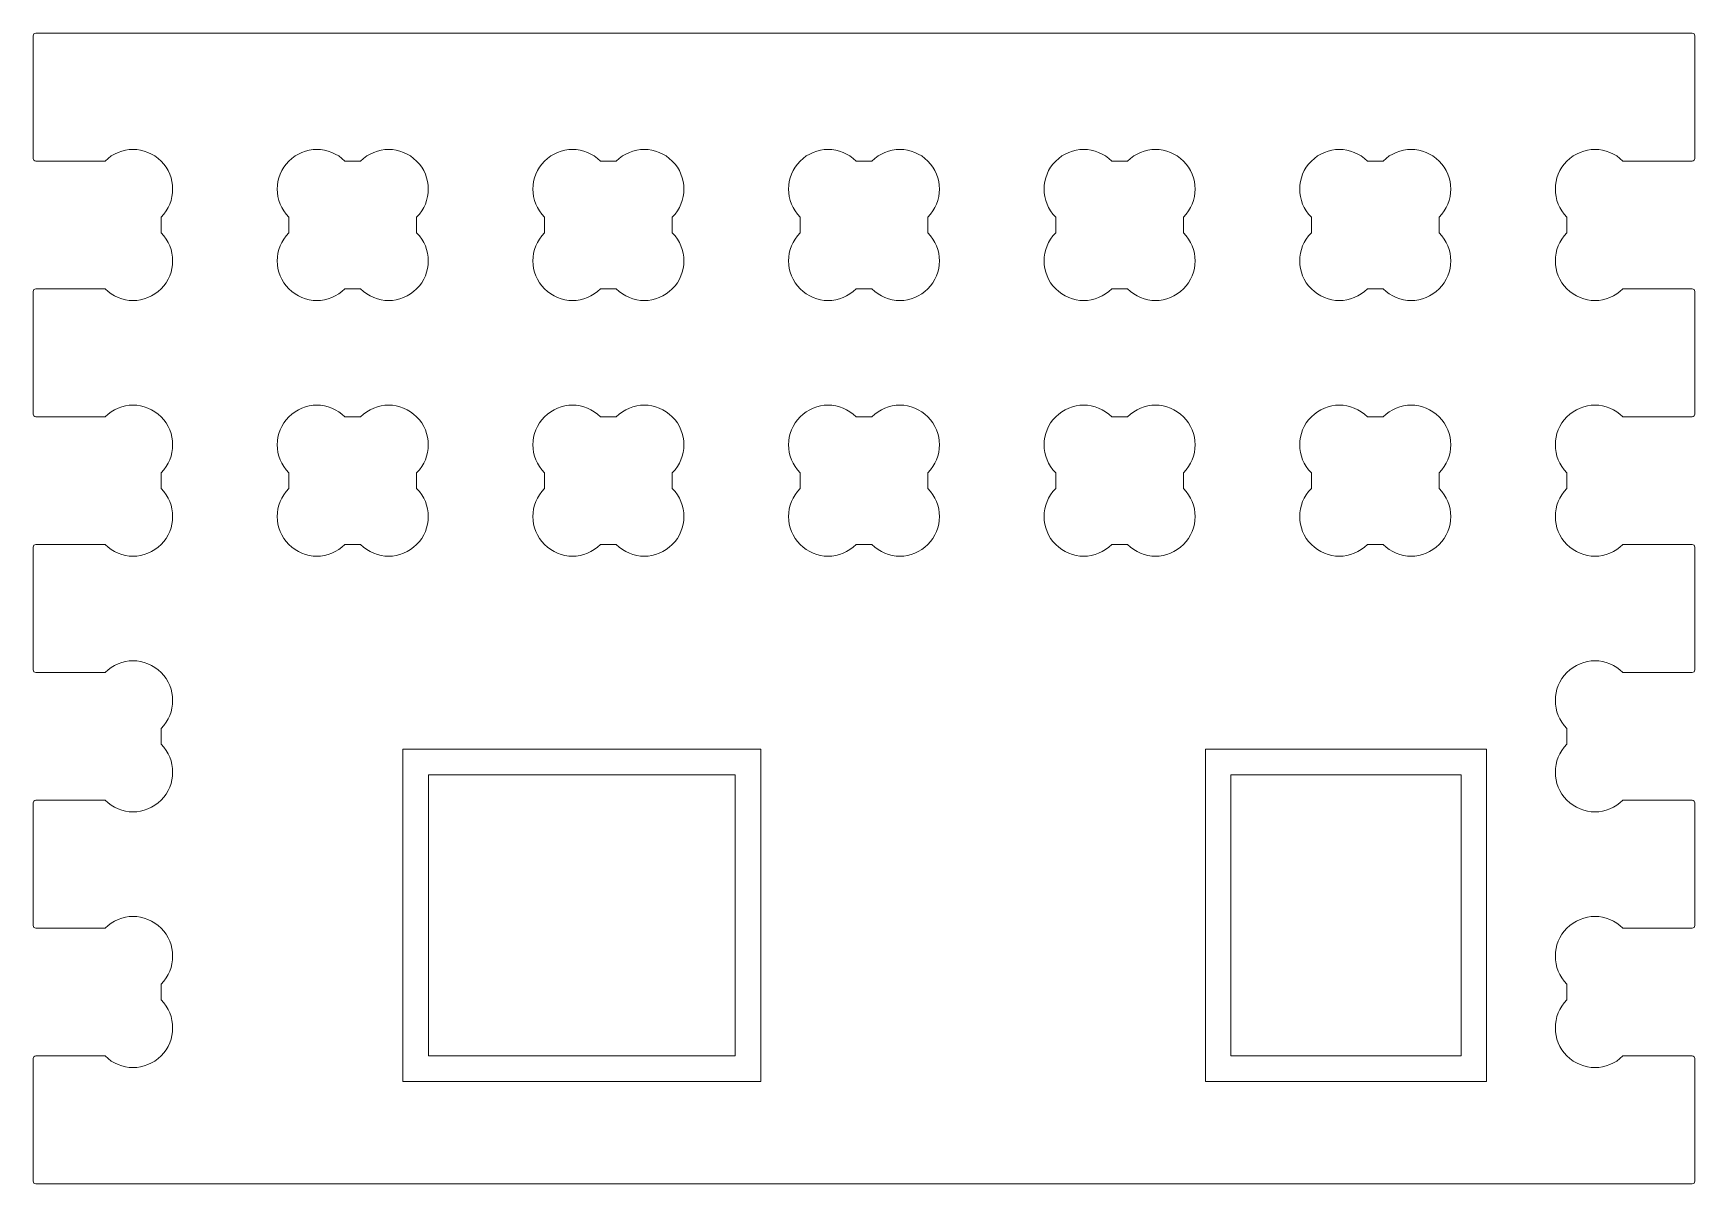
# Model space of a CAD drawing. Header units: millimetres. Extents: x -32.5 to 32.5, y -22.5 to 22.5.
import ezdxf

# ---------------------------------------------------------------- set-up
doc = ezdxf.new("R2010")
doc.units = ezdxf.units.MM
doc.linetypes.add('ACAD_ISO02W100', pattern=[15, 12, -3])
doc.layers.get('0').update_dxf_attribs({"lineweight": 0})
doc.layers.add('dimensions', color=30, linetype='ACAD_ISO02W100', lineweight=0)
doc.layers.add('holes', color=1, linetype='Continuous', lineweight=0)

msp = doc.modelspace()

# ---------------------------------------------------------------- linework, layer by layer
for p, q in [((-32.5, 17.6), (-32.5, 22.4)), ((-32.4, 22.5), (29.692, 22.5)), ((29.692, 22.5), (32.4, 22.5)), ((32.5, 22.4), (32.5, 17.6)), ((-29.692, 17.5), (-32.4, 17.5)), ((32.4, 17.5), (29.692, 17.5)), ((-27.5, 14.692), (-27.5, 15.308)), ((27.5, 15.308), (27.5, 14.692)), ((-32.5, 7.6), (-32.5, 12.4)), ((-32.4, 12.5), (-29.692, 12.5)), ((29.692, 12.5), (32.4, 12.5)), ((32.5, 12.4), (32.5, 7.6)), ((-29.692, 7.5), (-32.4, 7.5)), ((32.4, 7.5), (29.692, 7.5)), ((-27.5, 4.692), (-27.5, 5.308)), ((27.5, 5.308), (27.5, 4.692)), ((-32.5, -2.4), (-32.5, 2.4)), ((-32.4, 2.5), (-29.692, 2.5)), ((29.692, 2.5), (32.4, 2.5)), ((32.5, 2.4), (32.5, -2.4)), ((-29.692, -2.5), (-32.4, -2.5)), ((32.4, -2.5), (29.692, -2.5)), ((-27.5, -5.308), (-27.5, -4.692)), ((27.5, -4.692), (27.5, -5.308)), ((-32.5, -12.4), (-32.5, -7.6)), ((-32.4, -7.5), (-29.692, -7.5)), ((29.692, -7.5), (32.4, -7.5)), ((32.5, -7.6), (32.5, -12.4)), ((-29.692, -12.5), (-32.4, -12.5)), ((32.4, -12.5), (29.692, -12.5)), ((-27.5, -15.308), (-27.5, -14.692)), ((27.5, -14.692), (27.5, -15.308)), ((-32.4, -17.5), (-29.692, -17.5)), ((29.692, -17.5), (32.4, -17.5)), ((-32.5, -22.4), (-32.5, -17.6)), ((32.5, -17.6), (32.5, -22.4)), ((29.692, -22.5), (-32.4, -22.5)), ((32.4, -22.5), (29.692, -22.5))]:
    msp.add_line(p, q)
for centre, radius, start, end in [((-32.4, 22.4), 0.1, 90, 180), ((32.4, 22.4), 0.1, 0, 90), ((-32.4, 17.6), 0.1, 180, 270), ((-28.596, 16.404), 1.55, 315, 135), ((28.596, 16.404), 1.55, 45, 225), ((32.4, 17.6), 0.1, 270, 0), ((-28.596, 13.596), 1.55, 225, 45), ((28.596, 13.596), 1.55, 135, 315), ((-32.4, 12.4), 0.1, 90, 180), ((32.4, 12.4), 0.1, 0, 90), ((-28.596, 6.404), 1.55, 315, 135), ((28.596, 6.404), 1.55, 45, 225), ((-32.4, 7.6), 0.1, 180, 270), ((32.4, 7.6), 0.1, 270, 0), ((-28.596, 3.596), 1.55, 225, 45), ((28.596, 3.596), 1.55, 135, 315), ((-32.4, 2.4), 0.1, 90, 180), ((32.4, 2.4), 0.1, 0, 90), ((-32.4, -2.4), 0.1, 180, 270), ((-28.596, -3.596), 1.55, 315, 135), ((28.596, -3.596), 1.55, 45, 225), ((32.4, -2.4), 0.1, 270, 0), ((-28.596, -6.404), 1.55, 225, 45), ((28.596, -6.404), 1.55, 135, 315), ((-32.4, -7.6), 0.1, 90, 180), ((32.4, -7.6), 0.1, 0, 90), ((-28.596, -13.596), 1.55, 315, 135), ((28.596, -13.596), 1.55, 45, 225), ((-32.4, -12.4), 0.1, 180, 270), ((32.4, -12.4), 0.1, 270, 0), ((-28.596, -16.404), 1.55, 225, 45), ((28.596, -16.404), 1.55, 135, 315), ((-32.4, -17.6), 0.1, 90, 180), ((32.4, -17.6), 0.1, 0, 90), ((-32.4, -22.4), 0.1, 180, 270), ((32.4, -22.4), 0.1, 270, 0)]:
    msp.add_arc(centre, radius, start, end)
at = {"layer": 'dimensions'}
for p, q in [((-5.042, -6.5), (-17.042, -6.5)), ((-17.042, -6.5), (-17.042, -17.5)), ((-5.042, -17.5), (-5.042, -6.5)), ((23.356, -6.5), (14.356, -6.5)), ((14.356, -6.5), (14.356, -17.5)), ((23.356, -17.5), (23.356, -6.5)), ((-17.042, -17.5), (-5.042, -17.5)), ((14.356, -17.5), (23.356, -17.5))]:
    msp.add_line(p, q, dxfattribs=at)
at = {"layer": 'holes'}
for p, q in [((-19.692, 17.5), (-20.308, 17.5)), ((-9.692, 17.5), (-10.308, 17.5)), ((0.308, 17.5), (-0.308, 17.5)), ((10.308, 17.5), (9.692, 17.5)), ((20.308, 17.5), (19.692, 17.5)), ((-22.5, 15.308), (-22.5, 14.692)), ((-17.5, 14.692), (-17.5, 15.308)), ((-12.5, 15.308), (-12.5, 14.692)), ((-7.5, 14.692), (-7.5, 15.308)), ((-2.5, 15.308), (-2.5, 14.692)), ((2.5, 14.692), (2.5, 15.308)), ((7.5, 15.308), (7.5, 14.692)), ((12.5, 14.692), (12.5, 15.308)), ((17.5, 15.308), (17.5, 14.692)), ((22.5, 14.692), (22.5, 15.308)), ((-20.308, 12.5), (-19.692, 12.5)), ((-10.308, 12.5), (-9.692, 12.5)), ((-0.308, 12.5), (0.308, 12.5)), ((9.692, 12.5), (10.308, 12.5)), ((19.692, 12.5), (20.308, 12.5)), ((-19.692, 7.5), (-20.308, 7.5)), ((-9.692, 7.5), (-10.308, 7.5)), ((0.308, 7.5), (-0.308, 7.5)), ((10.308, 7.5), (9.692, 7.5)), ((20.308, 7.5), (19.692, 7.5)), ((-22.5, 5.308), (-22.5, 4.692)), ((-17.5, 4.692), (-17.5, 5.308)), ((-12.5, 5.308), (-12.5, 4.692)), ((-7.5, 4.692), (-7.5, 5.308)), ((-2.5, 5.308), (-2.5, 4.692)), ((2.5, 4.692), (2.5, 5.308)), ((7.5, 5.308), (7.5, 4.692)), ((12.5, 4.692), (12.5, 5.308)), ((17.5, 5.308), (17.5, 4.692)), ((22.5, 4.692), (22.5, 5.308)), ((-20.308, 2.5), (-19.692, 2.5)), ((-10.308, 2.5), (-9.692, 2.5)), ((-0.308, 2.5), (0.308, 2.5)), ((9.692, 2.5), (10.308, 2.5)), ((19.692, 2.5), (20.308, 2.5)), ((-4.042, -5.5), (-18.042, -5.5)), ((-18.042, -5.5), (-18.042, -18.5)), ((-4.042, -18.5), (-4.042, -5.5)), ((24.356, -5.5), (13.356, -5.5)), ((13.356, -5.5), (13.356, -18.5)), ((24.356, -18.5), (24.356, -5.5)), ((-18.042, -18.5), (-4.042, -18.5)), ((13.356, -18.5), (24.356, -18.5))]:
    msp.add_line(p, q, dxfattribs=at)
for centre, start, end in [((-21.404, 16.404), 45, 225), ((-18.596, 16.404), 315, 135), ((-11.404, 16.404), 45, 225), ((-8.596, 16.404), 315, 135), ((-1.404, 16.404), 45, 225), ((1.404, 16.404), 315, 135), ((8.596, 16.404), 45, 225), ((11.404, 16.404), 315, 135), ((18.596, 16.404), 45, 225), ((21.404, 16.404), 315, 135), ((-21.404, 13.596), 135, 315), ((-18.596, 13.596), 225, 45), ((-11.404, 13.596), 135, 315), ((-8.596, 13.596), 225, 45), ((-1.404, 13.596), 135, 315), ((1.404, 13.596), 225, 45), ((8.596, 13.596), 135, 315), ((11.404, 13.596), 225, 45), ((18.596, 13.596), 135, 315), ((21.404, 13.596), 225, 45), ((-21.404, 6.404), 45, 225), ((-18.596, 6.404), 315, 135), ((-11.404, 6.404), 45, 225), ((-8.596, 6.404), 315, 135), ((-1.404, 6.404), 45, 225), ((1.404, 6.404), 315, 135), ((8.596, 6.404), 45, 225), ((11.404, 6.404), 315, 135), ((18.596, 6.404), 45, 225), ((21.404, 6.404), 315, 135), ((-21.404, 3.596), 135, 315), ((-18.596, 3.596), 225, 45), ((-11.404, 3.596), 135, 315), ((-8.596, 3.596), 225, 45), ((-1.404, 3.596), 135, 315), ((1.404, 3.596), 225, 45), ((8.596, 3.596), 135, 315), ((11.404, 3.596), 225, 45), ((18.596, 3.596), 135, 315), ((21.404, 3.596), 225, 45)]:
    msp.add_arc(centre, 1.55, start, end, dxfattribs=at)

doc.saveas('drawing.dxf')
